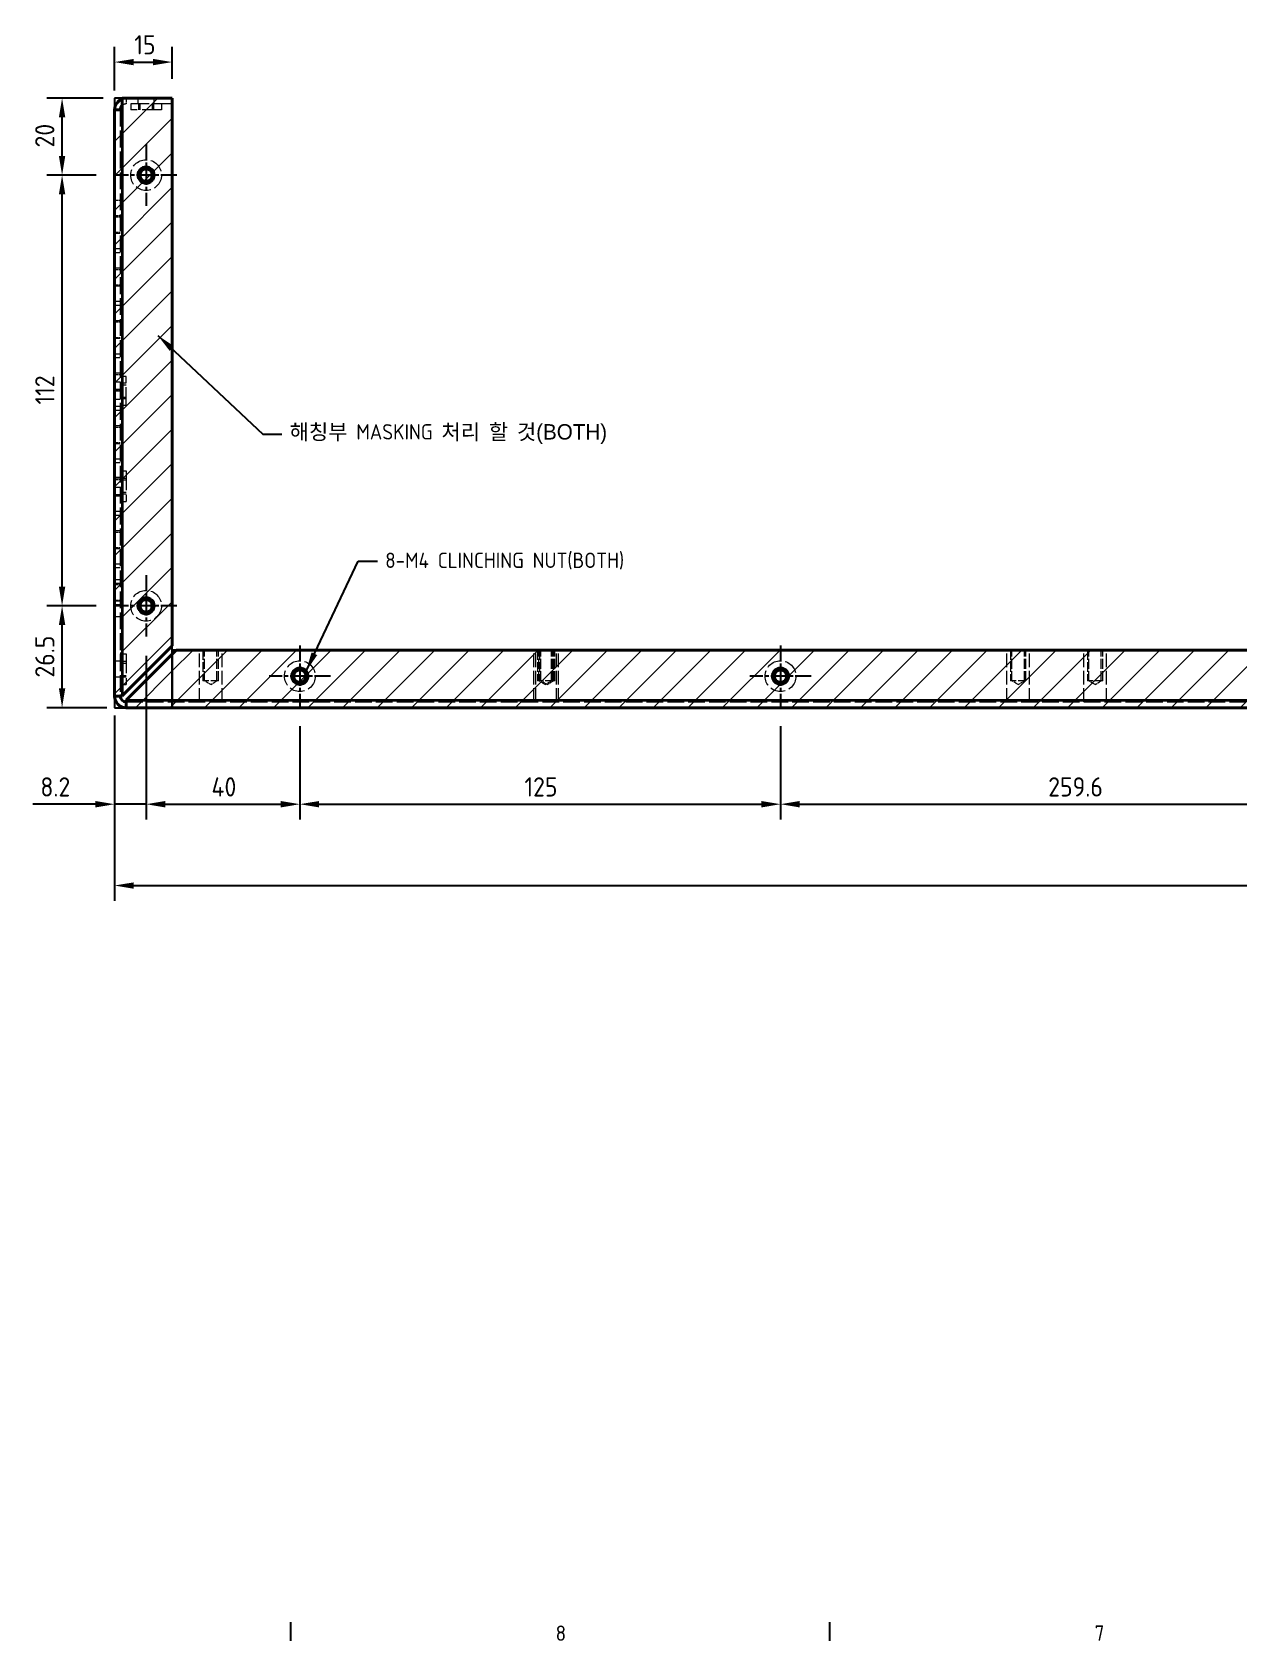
# Model space of a CAD drawing. Header units: millimetres. Extents: x 0 to 1682, y 0 to 1188.
# Drawn here: x 493.5 to 807.3, y 35.2 to 453.5 of the extents above; entities that cross this region are included whole.
import ezdxf

# ---------------------------------------------------------------- set-up
doc = ezdxf.new("R2010")
doc.units = ezdxf.units.MM
doc.header["$LTSCALE"] = 2
doc.linetypes.add('CHAIN', pattern=[0.3543, 0.2362, -0.0295, 0.0591, -0.0295])
doc.linetypes.add('DASHED', pattern=[0.2067, 0.1654, -0.0413])
doc.layers.get('0').update_dxf_attribs({"color": 3, "lineweight": 25})
for name, color, linetype, lineweight in [('가려진 것(ISO)', 2, 'DASHED', 18), ('가려진 좁은 것(ISO)', 2, 'DASHED', 18), ('가시적인 것(ISO)', 3, 'Continuous', 40), ('가시적인 좁은 것(ISO)', 3, 'Continuous', 35), ('경계(ISO)', 7, 'Continuous', 25), ('기호(ISO)', 5, 'Continuous', 25), ('스케치 형상(ISO)', 3, 'Continuous', 25), ('중심 표식(ISO)', 1, 'Continuous', 25), ('치수(ISO)', 2, 'Continuous', 25), ('해치(ISO)', 7, 'Continuous', 18)]:
    doc.layers.add(name, color=color, linetype=linetype, lineweight=lineweight)
doc.styles.add('문자 텍스트_PSTEK_POSCO', font='isocp.shx')
doc.styles.add('치수 텍스트_PSTEK_POSCO', font='isocp.shx')
doc.dimstyles.new('치수_PSTEK_POSCO', dxfattribs={"dimscale": 2, "dimtxt": 2.5, "dimasz": 2.5, "dimexe": 2, "dimexo": 2.5, "dimgap": 1, "dimtad": 1, "dimrnd": 1e-08, "dimdsep": 46, "dimtxsty": '치수 텍스트_PSTEK_POSCO', "dimcen": 0.09, "dimdle": 10, "dimclrd": 7, "dimclre": 7, "dimclrt": 2, "dimadec": 1, "dimazin": 2, "dimtfac": 1, "dimtmove": 0, "dimatfit": 3, "dimfxl": 0, "dimtolj": 1, "dimlwd": -1, "dimlwe": -1, "dimarcsym": 0})
doc.dimstyles.new('치수_PSTEK_POSCO$7', dxfattribs={"dimscale": 2, "dimtxt": 2.5, "dimasz": 2.5, "dimexe": 2, "dimexo": 2.5, "dimgap": 1, "dimtad": 1, "dimrnd": 1e-08, "dimdsep": 46, "dimtxsty": '치수 텍스트_PSTEK_POSCO', "dimcen": 0.09, "dimdle": 10, "dimclrd": 7, "dimclre": 7, "dimclrt": 2, "dimadec": 1, "dimazin": 2, "dimtfac": 1, "dimtmove": 0, "dimatfit": 3, "dimfxl": 0, "dimtolj": 1, "dimlwd": -1, "dimlwe": -1, "dimarcsym": 0})
pattern_1 = [(45, (0, 0), (-4.490128, 4.490128), [])]

# ---------------------------------------------------------------- blocks, each defined once
blk = doc.blocks.new('경계 Default Border')
at = {"layer": '경계(ISO)'}
for p, q in [((280.33, 20), (280.33, 17.6)), ((350.42, 20), (350.42, 17.6))]:
    blk.add_line(p, q, dxfattribs=at)
at = {"layer": '경계(ISO)', "color": 2, "char_height": 2, "attachment_point": 7, "style": '문자 텍스트_PSTEK_POSCO'}
for s, insert in [('8', (314.8, 17.58)), ('7', (384.89, 17.6))]:
    blk.add_mtext(s, dxfattribs=dict(at, insert=insert))
blk = doc.blocks.new('*D42')
at = {"layer": 'Defpoints', "color": 0}
for p in [(501.24, 304.33), (515.09, 304.33), (517.89, 277.83)]:
    blk.add_point(p, dxfattribs=at)
at = {"layer": '치수(ISO)', "color": 7}
for p, q in [((510.09, 304.33), (497.24, 304.33)), ((501.24, 282.83), (501.24, 299.33)), ((512.89, 277.83), (497.24, 277.83))]:
    blk.add_line(p, q, dxfattribs=at)
for points in [[(500.41, 299.33), (502.07, 299.33), (501.24, 304.33)], [(500.41, 282.83), (502.07, 282.83), (501.24, 277.83)]]:
    blk.add_solid(points, dxfattribs=at)
at = {"layer": '치수(ISO)', "color": 2, "insert": (496.74, 285.66), "char_height": 5, "attachment_point": 4, "rotation": 90, "style": '치수 텍스트_PSTEK_POSCO'}
blk.add_mtext('\\A1;26.5', dxfattribs=at)
blk = doc.blocks.new('*D43')
at = {"layer": 'Defpoints', "color": 0}
for p in [(501.24, 416.33), (515.09, 416.33), (515.09, 304.33)]:
    blk.add_point(p, dxfattribs=at)
at = {"layer": '치수(ISO)', "color": 7}
for p, q in [((510.09, 416.33), (497.24, 416.33)), ((501.24, 309.33), (501.24, 411.33)), ((510.09, 304.33), (497.24, 304.33))]:
    blk.add_line(p, q, dxfattribs=at)
for points in [[(500.41, 411.33), (502.07, 411.33), (501.24, 416.33)], [(500.41, 309.33), (502.07, 309.33), (501.24, 304.33)]]:
    blk.add_solid(points, dxfattribs=at)
at = {"layer": '치수(ISO)', "color": 2, "insert": (496.74, 356.67), "char_height": 5, "attachment_point": 4, "rotation": 90, "style": '치수 텍스트_PSTEK_POSCO'}
blk.add_mtext('\\A1;112', dxfattribs=at)
blk = doc.blocks.new('*D44')
at = {"layer": 'Defpoints', "color": 0}
for p in [(501.24, 436.33), (516.89, 436.33), (515.09, 416.33)]:
    blk.add_point(p, dxfattribs=at)
at = {"layer": '치수(ISO)', "color": 7}
for p, q in [((511.89, 436.33), (497.24, 436.33)), ((501.24, 421.33), (501.24, 431.33)), ((510.09, 416.33), (497.24, 416.33))]:
    blk.add_line(p, q, dxfattribs=at)
for points in [[(500.41, 431.33), (502.07, 431.33), (501.24, 436.33)], [(500.41, 421.33), (502.07, 421.33), (501.24, 416.33)]]:
    blk.add_solid(points, dxfattribs=at)
at = {"layer": '치수(ISO)', "color": 2, "insert": (496.74, 423.51), "char_height": 5, "attachment_point": 4, "rotation": 90, "style": '치수 텍스트_PSTEK_POSCO'}
blk.add_mtext('\\A1;20', dxfattribs=at)
blk = doc.blocks.new('*D45')
at = {"layer": 'Defpoints', "color": 0}
for p in [(523.09, 296.33), (514.89, 280.83), (523.09, 252.73)]:
    blk.add_point(p, dxfattribs=at)
at = {"layer": '치수(ISO)', "color": 7}
for p, q in [((523.09, 291.33), (523.09, 248.73)), ((514.89, 275.83), (514.89, 248.73)), ((509.89, 252.73), (493.59, 252.73)), ((523.09, 252.73), (514.89, 252.73)), ((528.09, 252.73), (533.09, 252.73))]:
    blk.add_line(p, q, dxfattribs=at)
for points in [[(509.89, 253.56), (509.89, 251.89), (514.89, 252.73)], [(528.09, 253.56), (528.09, 251.89), (523.09, 252.73)]]:
    blk.add_solid(points, dxfattribs=at)
at = {"layer": '치수(ISO)', "color": 2, "insert": (495.59, 257.23), "char_height": 5, "attachment_point": 4, "style": '치수 텍스트_PSTEK_POSCO'}
blk.add_mtext('\\A1;8.2', dxfattribs=at)
blk = doc.blocks.new('*D46')
at = {"layer": 'Defpoints', "color": 0}
for p in [(523.09, 296.33), (563.09, 278.03), (563.09, 252.73)]:
    blk.add_point(p, dxfattribs=at)
at = {"layer": '치수(ISO)', "color": 7}
for p, q in [((523.09, 291.33), (523.09, 248.73)), ((563.09, 273.03), (563.09, 248.73)), ((528.09, 252.73), (558.09, 252.73))]:
    blk.add_line(p, q, dxfattribs=at)
for points in [[(528.09, 253.56), (528.09, 251.89), (523.09, 252.73)], [(558.09, 253.56), (558.09, 251.89), (563.09, 252.73)]]:
    blk.add_solid(points, dxfattribs=at)
at = {"layer": '치수(ISO)', "color": 2, "insert": (540.1, 257.23), "char_height": 5, "attachment_point": 4, "style": '치수 텍스트_PSTEK_POSCO'}
blk.add_mtext('\\A1;40', dxfattribs=at)
blk = doc.blocks.new('*D47')
at = {"layer": 'Defpoints', "color": 0}
for p in [(563.09, 278.03), (688.09, 278.03), (688.09, 252.73)]:
    blk.add_point(p, dxfattribs=at)
at = {"layer": '치수(ISO)', "color": 7}
for p, q in [((563.09, 273.03), (563.09, 248.73)), ((688.09, 273.03), (688.09, 248.73)), ((568.09, 252.73), (683.09, 252.73))]:
    blk.add_line(p, q, dxfattribs=at)
for points in [[(568.09, 253.56), (568.09, 251.89), (563.09, 252.73)], [(683.09, 253.56), (683.09, 251.89), (688.09, 252.73)]]:
    blk.add_solid(points, dxfattribs=at)
at = {"layer": '치수(ISO)', "color": 2, "insert": (621.5, 257.23), "char_height": 5, "attachment_point": 4, "style": '치수 텍스트_PSTEK_POSCO'}
blk.add_mtext('\\A1;125', dxfattribs=at)
blk = doc.blocks.new('*D48')
at = {"layer": 'Defpoints', "color": 0}
for p in [(688.09, 278.03), (947.69, 278.03), (947.69, 252.73)]:
    blk.add_point(p, dxfattribs=at)
at = {"layer": '치수(ISO)', "color": 7}
for p, q in [((688.09, 273.03), (688.09, 248.73)), ((947.69, 273.03), (947.69, 248.73)), ((693.09, 252.73), (942.69, 252.73))]:
    blk.add_line(p, q, dxfattribs=at)
for points in [[(693.09, 253.56), (693.09, 251.89), (688.09, 252.73)], [(942.69, 253.56), (942.69, 251.89), (947.69, 252.73)]]:
    blk.add_solid(points, dxfattribs=at)
at = {"layer": '치수(ISO)', "color": 2, "insert": (757.71, 257.23), "char_height": 5, "attachment_point": 4, "style": '치수 텍스트_PSTEK_POSCO'}
blk.add_mtext('\\A1;259.6', dxfattribs=at)
blk = doc.blocks.new('*D59')
at = {"layer": 'Defpoints', "color": 0}
for p in [(514.89, 280.83), (1120.89, 279.83), (1120.89, 231.58)]:
    blk.add_point(p, dxfattribs=at)
at = {"layer": '치수(ISO)', "color": 7}
for p, q in [((514.89, 275.83), (514.89, 227.58)), ((1120.89, 274.83), (1120.89, 227.58)), ((519.89, 231.58), (1115.89, 231.58))]:
    blk.add_line(p, q, dxfattribs=at)
for points in [[(519.89, 232.41), (519.89, 230.75), (514.89, 231.58)], [(1115.89, 232.41), (1115.89, 230.75), (1120.89, 231.58)]]:
    blk.add_solid(points, dxfattribs=at)
at = {"layer": '치수(ISO)', "color": 2, "insert": (814.53, 236.08), "char_height": 5, "attachment_point": 4, "style": '치수 텍스트_PSTEK_POSCO'}
blk.add_mtext('\\A1;606', dxfattribs=at)
blk = doc.blocks.new('*D65')
at = {"layer": 'Defpoints', "color": 0}
for p in [(529.89, 445.71), (529.89, 436.33), (514.89, 433.33)]:
    blk.add_point(p, dxfattribs=at)
at = {"layer": '치수(ISO)', "color": 7}
for p, q in [((514.89, 438.33), (514.89, 449.71)), ((529.89, 441.33), (529.89, 449.71)), ((519.89, 445.71), (524.89, 445.71))]:
    blk.add_line(p, q, dxfattribs=at)
for points in [[(519.89, 446.54), (519.89, 444.88), (514.89, 445.71)], [(524.89, 446.54), (524.89, 444.88), (529.89, 445.71)]]:
    blk.add_solid(points, dxfattribs=at)
at = {"layer": '치수(ISO)', "color": 2, "insert": (520.03, 450.21), "char_height": 5, "attachment_point": 4, "style": '치수 텍스트_PSTEK_POSCO'}
blk.add_mtext('\\A1;15', dxfattribs=at)

msp = doc.modelspace()

# ---------------------------------------------------------------- hatches: boundary and pattern name
at = {"layer": '해치(ISO)'}
h = msp.add_hatch(dxfattribs=at)
h.set_pattern_fill('ANSI31', color=1, scale=50.8, style=0)
h.set_pattern_definition(pattern_1)
h.paths.add_polyline_path([(514.8858, 304.5751), (516.3858, 304.5751), (516.3858, 285.7251), (514.8858, 285.7251), (514.8858, 277.8251), (529.8858, 277.8251), (529.8858, 436.3251), (514.8858, 436.3251)])
edge = h.paths.add_edge_path(flags=0)
edge.add_arc((523.0858, 304.3251), 1.621, 0, 360)
h = msp.add_hatch(dxfattribs=at)
h.set_pattern_fill('ANSI31', color=1, scale=50.8, style=0)
h.set_pattern_definition(pattern_1)
edge = h.paths.add_edge_path(flags=0)
edge.add_arc((688.0858, 286.0251), 1.621, 0, 360)
h.paths.add_polyline_path([(529.8858, 277.8251), (974.8858, 277.8251), (974.8858, 292.8251), (529.8858, 292.8251)])

# ---------------------------------------------------------------- linework, layer by layer
at = {"layer": '가려진 것(ISO)', "ltscale": 1.428422}
for p, q in [((520.9858, 434.8251), (520.9858, 436.3251)), ((525.1858, 434.8251), (525.1858, 436.3251)), ((519.0858, 434.8251), (519.0858, 433.3251)), ((521.0858, 434.8251), (521.0858, 433.3251)), ((521.4648, 434.8251), (521.4648, 433.3251)), ((524.7068, 434.8251), (524.7068, 433.3251)), ((525.0858, 433.3251), (525.0858, 434.8251)), ((527.0858, 434.8251), (527.0858, 433.3251)), ((514.8858, 409.7751), (516.3858, 409.7751)), ((514.8858, 405.7751), (516.3858, 405.7751)), ((514.8858, 405.4451), (516.3858, 405.4451)), ((514.8858, 401.4451), (516.3858, 401.4451)), ((516.3858, 401.1151), (514.8858, 401.1151)), ((516.3858, 397.1151), (514.8858, 397.1151)), ((516.3858, 396.1151), (514.8858, 396.1151)), ((516.3858, 392.1151), (514.8858, 392.1151)), ((514.8858, 391.7851), (516.3858, 391.7851)), ((514.8858, 387.7851), (516.3858, 387.7851)), ((516.3858, 387.4551), (514.8858, 387.4551)), ((516.3858, 383.4551), (514.8858, 383.4551)), ((516.3858, 382.4551), (514.8858, 382.4551)), ((516.3858, 378.4551), (514.8858, 378.4551)), ((514.8858, 378.1251), (516.3858, 378.1251)), ((514.8858, 374.1251), (516.3858, 374.1251)), ((516.3858, 373.7951), (514.8858, 373.7951)), ((516.3858, 369.7951), (514.8858, 369.7951)), ((516.3858, 368.7951), (514.8858, 368.7951)), ((516.3858, 364.7951), (514.8858, 364.7951)), ((514.8858, 364.4651), (516.3858, 364.4651)), ((517.8858, 363.9495), (516.3858, 363.9495)), ((516.3858, 362.4495), (514.8858, 362.4495)), ((516.3858, 360.5751), (514.8858, 360.5751)), ((514.8858, 360.4651), (516.3858, 360.4651)), ((516.3858, 360.1351), (514.8858, 360.1351)), ((517.8858, 362.1995), (516.3858, 362.1995)), ((516.3858, 361.8205), (517.8858, 361.8205)), ((516.3858, 357.9495), (514.8858, 357.9495)), ((516.3858, 356.1351), (514.8858, 356.1351)), ((516.3858, 358.5785), (517.8858, 358.5785)), ((516.3858, 358.1995), (517.8858, 358.1995)), ((517.8858, 356.4495), (516.3858, 356.4495)), ((516.3858, 355.1351), (514.8858, 355.1351)), ((516.3858, 351.1351), (514.8858, 351.1351)), ((514.8858, 350.8051), (516.3858, 350.8051)), ((514.8858, 346.8051), (516.3858, 346.8051)), ((516.3858, 346.4751), (514.8858, 346.4751)), ((516.3858, 342.4751), (514.8858, 342.4751)), ((516.3858, 341.4751), (514.8858, 341.4751)), ((516.3858, 339.4507), (517.8858, 339.4507)), ((516.3858, 337.7007), (514.8858, 337.7007)), ((516.3858, 337.4751), (514.8858, 337.4751)), ((514.8858, 337.1451), (516.3858, 337.1451)), ((516.3858, 335.0751), (514.8858, 335.0751)), ((517.8858, 337.4507), (516.3858, 337.4507)), ((516.3858, 337.0717), (517.8858, 337.0717)), ((516.3858, 333.2007), (514.8858, 333.2007)), ((514.8858, 333.1451), (516.3858, 333.1451)), ((516.3858, 332.8151), (514.8858, 332.8151)), ((516.3858, 333.8297), (517.8858, 333.8297)), ((516.3858, 333.4507), (517.8858, 333.4507)), ((516.3858, 331.4507), (517.8858, 331.4507)), ((516.3858, 328.8151), (514.8858, 328.8151)), ((516.3858, 327.8151), (514.8858, 327.8151)), ((516.3858, 323.8151), (514.8858, 323.8151)), ((514.8858, 323.4851), (516.3858, 323.4851)), ((514.8858, 319.4851), (516.3858, 319.4851)), ((516.3858, 319.1551), (514.8858, 319.1551)), ((516.3858, 315.1551), (514.8858, 315.1551)), ((516.3858, 314.1551), (514.8858, 314.1551)), ((516.3858, 311.0751), (514.8858, 311.0751)), ((516.3858, 310.1551), (514.8858, 310.1551)), ((514.8858, 309.8251), (516.3858, 309.8251)), ((514.8858, 305.8251), (516.3858, 305.8251)), ((516.3858, 305.4951), (514.8858, 305.4951)), ((516.3858, 304.5751), (514.8858, 304.5751)), ((516.3858, 301.4951), (514.8858, 301.4951)), ((516.3858, 289.9251), (514.8858, 289.9251)), ((516.3858, 291.8251), (517.8858, 291.8251)), ((517.8858, 289.8251), (516.3858, 289.8251)), ((516.3858, 289.4461), (517.8858, 289.4461)), ((516.3858, 285.7251), (514.8858, 285.7251)), ((516.3858, 286.2041), (517.8858, 286.2041)), ((516.3858, 285.8251), (517.8858, 285.8251)), ((516.3858, 283.8251), (517.8858, 283.8251))]:
    msp.add_line(p, q, dxfattribs=at)
at = {"layer": '가려진 것(ISO)', "ltscale": 13.174718}
msp.add_line((516.3858, 433.3251), (516.3858, 280.8251), dxfattribs=at)
at = {"layer": '가려진 것(ISO)', "ltscale": 14.513788}
msp.add_line((529.8858, 434.8251), (517.8858, 434.8251), dxfattribs=at)
at = {"layer": '가려진 것(ISO)', "ltscale": 15.198803}
for p, q in [((527.0858, 433.3251), (519.0858, 433.3251)), ((517.8858, 339.4507), (517.8858, 331.4507)), ((517.8858, 291.8251), (517.8858, 283.8251))]:
    msp.add_line(p, q, dxfattribs=at)
at = {"layer": '가려진 것(ISO)', "ltscale": 14.248878}
msp.add_line((517.8858, 356.4495), (517.8858, 363.9495), dxfattribs=at)
at = {"layer": '가려진 것(ISO)', "ltscale": 0.009423}
for p, q in [((514.8858, 328.5251), (514.8758, 328.5251)), ((514.8858, 326.4751), (514.8758, 326.4751)), ((514.8858, 323.1751), (514.8758, 323.1751)), ((514.8858, 322.4751), (514.8758, 322.4751)), ((514.8858, 321.6751), (514.8758, 321.6751)), ((514.8858, 320.9751), (514.8758, 320.9751)), ((514.8858, 320.1751), (514.8758, 320.1751)), ((514.8858, 319.4751), (514.8758, 319.4751)), ((514.8858, 317.1251), (514.8758, 317.1251))]:
    msp.add_line(p, q, dxfattribs=at)
at = {"layer": '가려진 것(ISO)', "ltscale": 10.885341}
for p, q in [((536.9358, 279.3251), (536.9358, 292.8251)), ((542.8358, 279.3251), (542.8358, 292.8251)), ((623.9358, 279.3251), (623.9358, 292.8251)), ((624.4358, 279.3251), (624.4358, 292.8251)), ((629.8358, 279.3251), (629.8358, 292.8251)), ((630.3358, 279.3251), (630.3358, 292.8251)), ((746.9358, 279.3251), (746.9358, 292.8251)), ((752.8358, 279.3251), (752.8358, 292.8251)), ((766.9358, 279.3251), (766.9358, 292.8251)), ((772.8358, 279.3251), (772.8358, 292.8251))]:
    msp.add_line(p, q, dxfattribs=at)
at = {"layer": '가려진 것(ISO)', "ltscale": 7.618686}
for p, q in [((537.8858, 292.8251), (537.8858, 284.8251)), ((538.2648, 284.8251), (538.2648, 292.8251)), ((541.5068, 284.8251), (541.5068, 292.8251)), ((541.8858, 284.8251), (541.8858, 292.8251)), ((624.8858, 292.8251), (624.8858, 284.8251)), ((625.2648, 284.8251), (625.2648, 292.8251)), ((625.3858, 292.8251), (625.3858, 284.8251)), ((625.7648, 284.8251), (625.7648, 292.8251)), ((628.5068, 284.8251), (628.5068, 292.8251)), ((628.8858, 284.8251), (628.8858, 292.8251)), ((629.0068, 284.8251), (629.0068, 292.8251)), ((629.3858, 284.8251), (629.3858, 292.8251)), ((747.8858, 292.8251), (747.8858, 284.8251)), ((748.2648, 284.8251), (748.2648, 292.8251)), ((751.5068, 284.8251), (751.5068, 292.8251)), ((751.8858, 284.8251), (751.8858, 292.8251)), ((767.8858, 292.8251), (767.8858, 284.8251)), ((768.2648, 284.8251), (768.2648, 292.8251)), ((771.5068, 284.8251), (771.5068, 292.8251)), ((771.8858, 284.8251), (771.8858, 292.8251))]:
    msp.add_line(p, q, dxfattribs=at)
at = {"layer": '가려진 것(ISO)', "ltscale": 5.983681}
for p, q in [((541.8858, 284.8251), (537.8858, 284.8251)), ((628.8858, 284.8251), (624.8858, 284.8251)), ((751.8858, 284.8251), (747.8858, 284.8251)), ((771.8858, 284.8251), (767.8858, 284.8251))]:
    msp.add_line(p, q, dxfattribs=at)
at = {"layer": '가려진 것(ISO)', "ltscale": 1.800898}
for p, q in [((539.8858, 283.8511), (538.2648, 284.8251)), ((539.8858, 283.8511), (541.5068, 284.8251)), ((626.8858, 283.8511), (625.2648, 284.8251)), ((627.3858, 283.8511), (625.7648, 284.8251)), ((626.8858, 283.8511), (628.5068, 284.8251)), ((627.3858, 283.8511), (629.0068, 284.8251)), ((749.8858, 283.8511), (748.2648, 284.8251)), ((749.8858, 283.8511), (751.5068, 284.8251)), ((769.8858, 283.8511), (768.2648, 284.8251)), ((769.8858, 283.8511), (771.5068, 284.8251))]:
    msp.add_line(p, q, dxfattribs=at)
at = {"layer": '가려진 것(ISO)', "ltscale": 1.37649}
msp.add_line((629.3858, 284.8251), (628.8858, 284.8251), dxfattribs=at)
at = {"layer": '가려진 것(ISO)', "ltscale": 13.097278}
msp.add_line((517.8858, 279.3251), (1118.8858, 279.3251), dxfattribs=at)
at = {"layer": '가려진 것(ISO)', "ltscale": 12.159042}
for centre in [(523.0858, 416.3251), (523.0858, 304.3251), (563.0858, 286.0251), (688.0858, 286.0251)]:
    msp.add_circle(centre, 4, dxfattribs=at)
at = {"layer": '가려진 것(ISO)', "ltscale": 0.970829}
msp.add_arc((517.8858, 433.3251), 3, 90, 109.471221, dxfattribs=at)
at = {"layer": '가려진 것(ISO)', "ltscale": 1.042332}
msp.add_arc((517.8858, 433.3251), 1.5, 90, 131.810315, dxfattribs=at)
at = {"layer": '가려진 좁은 것(ISO)', "ltscale": 1.428422}
msp.add_line((517.8858, 436.3251), (517.8858, 434.8251), dxfattribs=at)
at = {"layer": '가시적인 것(ISO)'}
for p, q in [((516.8858, 436.3251), (529.8858, 436.3251)), ((516.8858, 436.3251), (516.8858, 433.3251)), ((529.8858, 436.3251), (529.8858, 293.8858)), ((514.8858, 433.3251), (516.8858, 433.3251)), ((514.8858, 280.8251), (514.8858, 433.3251)), ((514.8758, 328.8251), (514.8758, 316.8251)), ((514.8858, 328.8251), (514.8758, 328.8251)), ((514.8858, 316.8251), (514.8758, 316.8251)), ((529.8858, 293.8858), (516.8858, 280.8858)), ((517.9464, 279.8251), (530.9464, 292.8251)), ((530.9464, 292.8251), (1104.8251, 292.8251)), ((1118.8858, 277.8251), (517.8858, 277.8251))]:
    msp.add_line(p, q, dxfattribs=at)
for centre, radius in [((523.0858, 416.3251), 2.1), ((523.0858, 416.3251), 1.621), ((523.0858, 304.3251), 2.1), ((523.0858, 304.3251), 1.621), ((563.0858, 286.0251), 2.1), ((563.0858, 286.0251), 1.621), ((688.0858, 286.0251), 2.1), ((688.0858, 286.0251), 1.621)]:
    msp.add_circle(centre, radius, dxfattribs=at)
for centre, radius, start, end in [((517.8858, 433.3251), 3, 109.471221, 180), ((517.8858, 433.3251), 1.5, 131.810315, 180), ((517.8858, 280.8251), 3, 180, 270), ((517.8858, 280.8251), 1.5, 180, 270)]:
    msp.add_arc(centre, radius, start, end, dxfattribs=at)
for points in [[(516.8858, 280.8858), (516.1008, 280.8706), (515.3393, 280.8554), (515.0385, 280.8403), (514.938, 280.8352), (514.8858, 280.8302), (514.8858, 280.8251)], [(517.8858, 277.8251), (517.9009, 277.8251), (517.9161, 278.3335), (517.9312, 279.0585), (517.9363, 279.3007), (517.9413, 279.5629), (517.9464, 279.8251)]]:
    msp.add_open_spline(points, degree=3, knots=[0, 0, 0, 0, 1.17745307, 1.17745307, 1.17745307, 1.57079633, 1.57079633, 1.57079633, 1.57079633], dxfattribs=at)
for points in [[(516.3858, 280.8251), (515.8858, 280.8251), (515.3858, 280.8251), (514.8858, 280.8251)], [(516.3858, 280.8251), (516.3858, 280.8453), (516.624, 280.8655), (516.8858, 280.8858)], [(517.8858, 279.3251), (517.906, 279.3251), (517.9262, 279.5633), (517.9464, 279.8251)], [(517.8858, 277.8251), (517.8858, 278.3251), (517.8858, 278.8251), (517.8858, 279.3251)]]:
    msp.add_open_spline(points, degree=3, dxfattribs=at)
at = {"layer": '가시적인 좁은 것(ISO)'}
for p, q in [((516.8858, 433.3251), (516.8858, 280.8858)), ((517.9464, 279.8251), (1117.8251, 279.8251))]:
    msp.add_line(p, q, dxfattribs=at)
for centre in [(523.0858, 416.3251), (523.0858, 304.3251), (563.0858, 286.0251), (688.0858, 286.0251)]:
    msp.add_arc(centre, 2, 280, 190, dxfattribs=at)
at = {"layer": '스케치 형상(ISO)'}
for p, q in [((529.8858, 436.3251), (514.8858, 436.3251)), ((514.8858, 436.3251), (514.8858, 277.8251)), ((529.8858, 277.8251), (529.8858, 436.3251)), ((974.8858, 292.8251), (529.8858, 292.8251)), ((529.8858, 292.8251), (529.8858, 277.8251)), ((514.8858, 277.8251), (529.8858, 277.8251)), ((529.8858, 277.8251), (974.8858, 277.8251))]:
    msp.add_line(p, q, dxfattribs=at)
at = {"layer": '중심 표식(ISO)', "linetype": 'CHAIN', "ltscale": 8.88956}
for p, q in [((523.0858, 424.3251), (523.0858, 408.3251)), ((531.0858, 416.3251), (515.0858, 416.3251)), ((523.0858, 312.3251), (523.0858, 296.3251)), ((531.0858, 304.3251), (515.0858, 304.3251)), ((563.0858, 294.0251), (563.0858, 278.0251)), ((688.0858, 294.0251), (688.0858, 278.0251)), ((571.0858, 286.0251), (555.0858, 286.0251)), ((696.0858, 286.0251), (680.0858, 286.0251))]:
    msp.add_line(p, q, dxfattribs=at)

# ---------------------------------------------------------------- block references
at = {"xscale": 2, "yscale": 2, "zscale": 2}
msp.add_blockref('경계 Default Border', (0, 0), dxfattribs=at)

# ---------------------------------------------------------------- texts
at = {"layer": '기호(ISO)', "color": 2, "attachment_point": 4, "style": '치수 텍스트_PSTEK_POSCO'}
for s, insert, char_height, width in [('{\\fSystem|b0|i0;\\H4.0000;해칭부\\fISOCP|b0|i0;\\H4.0000; MASKING \\fSystem|b0|i0;\\H4.0000;처리\\fISOCP|b0|i0;\\H4.0000; \\fSystem|b0|i0;\\H4.0000;할\\fISOCP|b0|i0;\\H4.0000; \\fSystem|b0|i0;\\H4.0000;것(BOTH)}', (560.4188, 348.9586), 4.0000001, 86.498638), ('{\\fISOCP|b0|i0;\\H4.0000;8-M4 CLINCHING NUT(BOTH)}', (585.2875, 315.9559), 4, 72.019072)]:
    msp.add_mtext(s, dxfattribs=dict(at, insert=insert, char_height=char_height, width=width))

# ---------------------------------------------------------------- dimensions: what is measured, and where the dimension line sits
at = {"layer": '치수(ISO)', "color": 7}
for base, p1, p2, picture, middle in [((529.8858, 445.7095), (514.8858, 433.3251), (529.8858, 436.3251), '*D65', (522.3858, 445.7095)), ((1120.8858, 231.5813), (514.8858, 280.8251), (1120.8858, 279.8251), '*D59', (819.304, 231.5813))]:
    dim = msp.add_linear_dim(base=base, p1=p1, p2=p2, dimstyle='치수_PSTEK_POSCO', override={"dimdec": 2, "dimtp": 0, "dimtm": 0, "dimtdec": 2, "dimtofl": 0, "dimatfit": 1}, dxfattribs=at)
    dim.commit()
    dim.dimension.update_dxf_attribs({"geometry": picture, "text_midpoint": middle, "dimtype": 160})
for base, p1, p2, angle, override, picture, middle in [((501.2413, 436.3251), (515.0858, 416.3251), (516.8858, 436.3251), 90, {"dimdec": 2, "dimtp": 0, "dimtm": 0, "dimtdec": 2, "dimtofl": 0, "dimatfit": 1}, '*D44', (501.2413, 426.3251)), ((501.2413, 416.3251), (515.0858, 304.3251), (515.0858, 416.3251), 90, {"dimdec": 2, "dimtp": 0, "dimtm": 0, "dimtdec": 2, "dimtofl": 0, "dimatfit": 1}, '*D43', (501.2413, 360.3251)), ((501.2413, 304.3251), (517.8858, 277.8251), (515.0858, 304.3251), 90, {"dimdec": 2, "dimtp": 0, "dimtm": 0, "dimtdec": 2, "dimtofl": 0, "dimatfit": 1}, '*D42', (501.2413, 291.0751)), ((523.0858, 252.7282), (514.8858, 280.8251), (523.0858, 296.3251), 180, {"dimdec": 2, "dimtp": 0, "dimtm": 0, "dimtdec": 2, "dimtofl": 1, "dimatfit": 1}, '*D45', (499.2356, 252.7282)), ((563.0858, 252.7282), (523.0858, 296.3251), (563.0858, 278.0251), 180, {"dimdec": 2, "dimtp": 0, "dimtm": 0, "dimtdec": 2, "dimtofl": 0, "dimatfit": 1}, '*D46', (543.1058, 252.7282)), ((688.0858, 252.7282), (563.0858, 278.0251), (688.0858, 278.0251), 180, {"dimdec": 2, "dimtp": 0, "dimtm": 0, "dimtdec": 2, "dimtofl": 0, "dimatfit": 1}, '*D47', (625.6058, 252.7282)), ((947.6858, 252.7282), (688.0858, 278.0251), (947.6858, 278.0251), 180, {"dimdec": 2, "dimtp": 0, "dimtm": 0, "dimtdec": 2, "dimtofl": 0, "dimatfit": 1}, '*D48', (764.9058, 252.7282))]:
    dim = msp.add_linear_dim(base=base, p1=p1, p2=p2, angle=angle, dimstyle='치수_PSTEK_POSCO', override=override, dxfattribs=at)
    dim.commit()
    dim.dimension.update_dxf_attribs({"geometry": picture, "text_midpoint": middle, "dimtype": 160})

# ---------------------------------------------------------------- leaders
at = {"layer": '기호(ISO)', "color": 7, "annotation_type": 0, "has_hookline": 1, "hookline_direction": 0}
for points, text_width in [([(526.1397, 374.6374), (553.4188, 348.9586), (558.4188, 348.9586)], 67.5472), ([(564.7194, 287.3447), (578.2875, 315.9559), (583.2875, 315.9559)], 70.7702)]:
    msp.add_leader(points, dimstyle='치수_PSTEK_POSCO$7', override={"dimtad": 0}, dxfattribs=dict(at, text_width=text_width))

doc.saveas('drawing.dxf')
